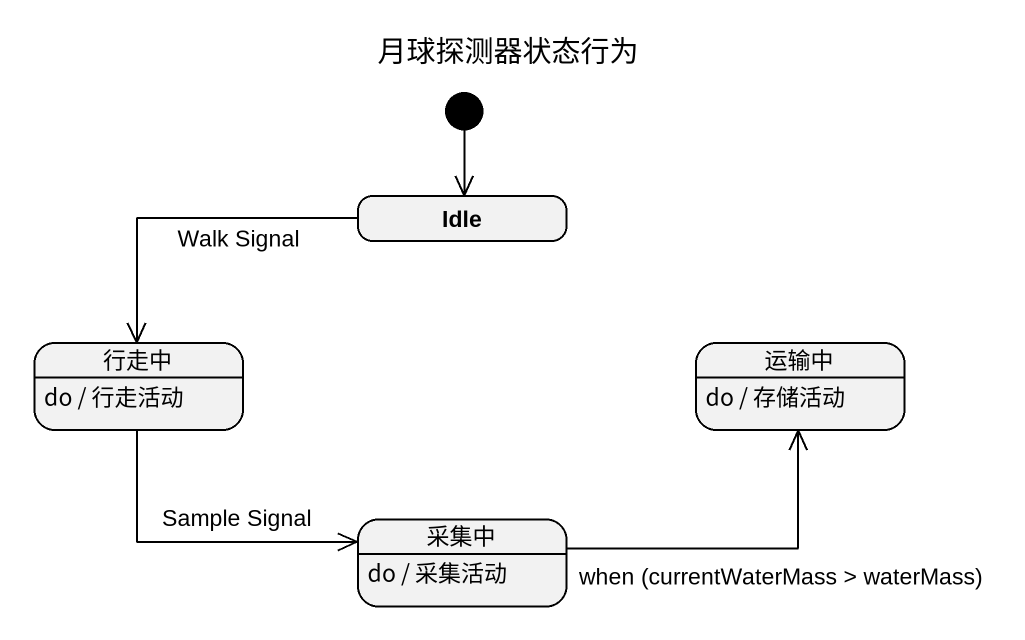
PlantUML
@startuml
title 月球探测器状态行为
hide empty description
state Idle
state 行走中
行走中 : do / 行走活动
state 运输中
运输中 : do / 存储活动
state 采集中
采集中 : do / 采集活动
[*] --> Idle
Idle -left-> 行走中 : Walk Signal
行走中 -right-> 采集中 : Sample Signal
采集中 -right-> 运输中 : when (currentWaterMass > waterMass)
@enduml
